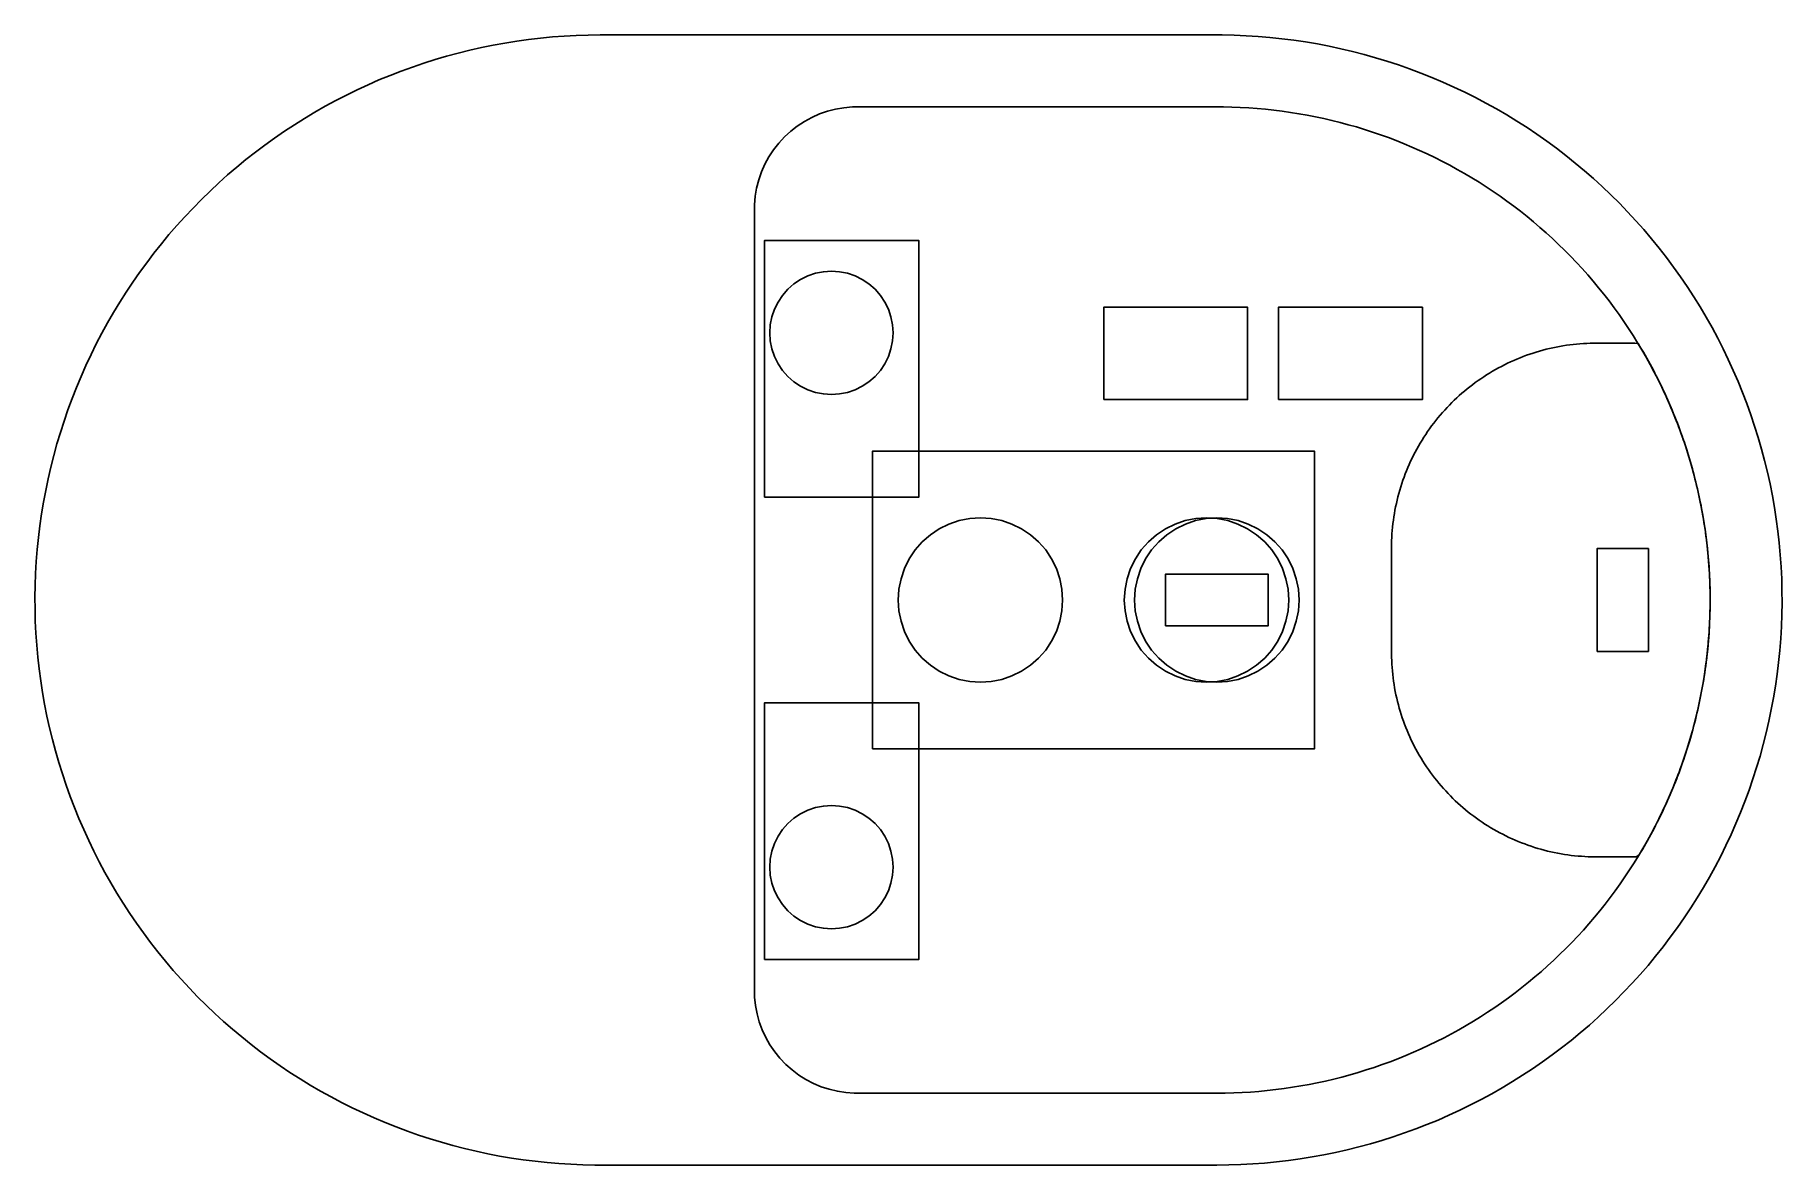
# Model space of a CAD drawing. Header units: millimetres. Extents: x -7 to 10, y -5.5 to 5.5.
import ezdxf

# ---------------------------------------------------------------- set-up
doc = ezdxf.new("R2010")
doc.units = ezdxf.units.MM
for name, color, linetype in [('ANT_KEEPOUT', 7, 'Continuous'), ('ANTENNA', 7, 'Continuous'), ('BOARD_EDGE', 7, 'Continuous'), ('BT_PAD_ZONE', 7, 'Continuous'), ('POD_OUTLINE', 7, 'Continuous'), ('SKIN_FIXED', 7, 'Continuous'), ('TOP_FIXED', 7, 'Continuous'), ('TOP_HMAX', 7, 'Continuous')]:
    doc.layers.add(name, color=color, linetype=linetype)

msp = doc.modelspace()

# ---------------------------------------------------------------- linework, layer by layer
at = {"layer": 'ANT_KEEPOUT'}
msp.add_lwpolyline([(6.2, 0.51), (6.2, 0.4766), (6.2, 0.4433), (6.2, 0.4099), (6.2, 0.3765), (6.2, 0.3432), (6.2, 0.3098), (6.2, 0.2764), (6.2, 0.2431), (6.2, 0.2097), (6.2, 0.1763), (6.2, 0.143), (6.2, 0.1096), (6.2, 0.0763), (6.2, 0.0429), (6.2, 0.0095), (6.2, -0.0238), (6.2, -0.0572), (6.2, -0.0906), (6.2, -0.1239), (6.2, -0.1573), (6.2, -0.1907), (6.2, -0.224), (6.2, -0.2574), (6.2, -0.2908), (6.2, -0.3241), (6.2, -0.3575), (6.2, -0.3909), (6.2, -0.4242), (6.2, -0.4576), (6.2, -0.491), (6.2001, -0.5243), (6.2006, -0.5577), (6.2017, -0.591), (6.2033, -0.6243), (6.2055, -0.6576), (6.2082, -0.6909), (6.2115, -0.7241), (6.2154, -0.7572), (6.2198, -0.7903), (6.2248, -0.8233), (6.2303, -0.8562), (6.2364, -0.889), (6.2431, -0.9217), (6.2502, -0.9543), (6.258, -0.9867), (6.2662, -1.0191), (6.275, -1.0513), (6.2844, -1.0833), (6.2942, -1.1152), (6.3047, -1.1468), (6.3156, -1.1784), (6.3271, -1.2097), (6.3391, -1.2408), (6.3516, -1.2718), (6.3646, -1.3025), (6.3781, -1.333), (6.3922, -1.3632), (6.4068, -1.3933), (6.4218, -1.423), (6.4374, -1.4525), (6.4534, -1.4818), (6.47, -1.5108), (6.487, -1.5395), (6.5045, -1.5679), (6.5224, -1.596), (6.5409, -1.6238), (6.5598, -1.6513), (6.5792, -1.6785), (6.599, -1.7053), (6.6192, -1.7318), (6.6399, -1.758), (6.6611, -1.7838), (6.6827, -1.8092), (6.7046, -1.8343), (6.7271, -1.859), (6.7499, -1.8834), (6.7731, -1.9073), (6.7967, -1.9309), (6.8208, -1.954), (6.8452, -1.9768), (6.8699, -1.9991), (6.8951, -2.0211), (6.9206, -2.0426), (6.9465, -2.0636), (6.9727, -2.0843), (6.9993, -2.1044), (7.0262, -2.1242), (7.0534, -2.1435), (7.0809, -2.1623), (7.1088, -2.1807), (7.137, -2.1985), (7.1654, -2.216), (7.1942, -2.2329), (7.2232, -2.2494), (7.2525, -2.2653), (7.282, -2.2808), (7.3119, -2.2958), (7.3419, -2.3102), (7.3722, -2.3242), (7.4028, -2.3377), (7.4335, -2.3506), (7.4645, -2.363), (7.4956, -2.3749), (7.527, -2.3863), (7.5586, -2.3972), (7.5903, -2.4075), (7.6222, -2.4173), (7.6542, -2.4265), (7.6864, -2.4352), (7.7188, -2.4434), (7.7513, -2.451), (7.7839, -2.4581), (7.8166, -2.4647), (7.8494, -2.4706), (7.8823, -2.4761), (7.9153, -2.481), (7.9484, -2.4853), (7.9816, -2.4891), (8.0148, -2.4923), (8.048, -2.4949), (8.0813, -2.497), (8.1147, -2.4986), (8.148, -2.4996), (8.1814, -2.5), (8.2147, -2.5), (8.2481, -2.5), (8.2815, -2.5), (8.3148, -2.5), (8.3482, -2.5), (8.3816, -2.5), (8.4149, -2.5), (8.4483, -2.5), (8.4817, -2.5), (8.515, -2.5), (8.5484, -2.5), (8.5818, -2.5), (8.6067, -2.485), (8.6239, -2.4564), (8.6408, -2.4277), (8.6576, -2.3988), (8.6742, -2.3699), (8.6906, -2.3408), (8.7067, -2.3116), (8.7227, -2.2823), (8.7385, -2.2529), (8.754, -2.2234), (8.7694, -2.1938), (8.7845, -2.164), (8.7994, -2.1342), (8.8142, -2.1043), (8.8287, -2.0742), (8.843, -2.0441), (8.8571, -2.0138), (8.871, -1.9835), (8.8847, -1.9531), (8.8982, -1.9225), (8.9114, -1.8919), (8.9245, -1.8612), (8.9373, -1.8304), (8.9499, -1.7995), (8.9623, -1.7686), (8.9745, -1.7375), (8.9865, -1.7064), (8.9982, -1.6751), (9.0098, -1.6438), (9.0211, -1.6124), (9.0322, -1.581), (9.043, -1.5494), (9.0537, -1.5178), (9.0641, -1.4861), (9.0744, -1.4544), (9.0844, -1.4225), (9.0941, -1.3906), (9.1037, -1.3587), (9.113, -1.3266), (9.1221, -1.2945), (9.131, -1.2624), (9.1397, -1.2302), (9.1481, -1.1979), (9.1563, -1.1655), (9.1643, -1.1331), (9.1721, -1.1007), (9.1796, -1.0682), (9.1869, -1.0356), (9.194, -1.003), (9.2009, -0.9704), (9.2075, -0.9377), (9.2139, -0.9049), (9.2201, -0.8721), (9.2261, -0.8393), (9.2318, -0.8064), (9.2373, -0.7735), (9.2425, -0.7406), (9.2476, -0.7076), (9.2524, -0.6746), (9.2569, -0.6415), (9.2613, -0.6085), (9.2654, -0.5753), (9.2693, -0.5422), (9.2729, -0.509), (9.2764, -0.4759), (9.2795, -0.4426), (9.2825, -0.4094), (9.2852, -0.3762), (9.2877, -0.3429), (9.29, -0.3096), (9.292, -0.2763), (9.2938, -0.243), (9.2954, -0.2096), (9.2968, -0.1763), (9.2979, -0.143), (9.2987, -0.1096), (9.2994, -0.0763), (9.2998, -0.0429), (9.3, -0.0095), (9.2999, 0.0238), (9.2997, 0.0572), (9.2991, 0.0906), (9.2984, 0.1239), (9.2974, 0.1573), (9.2962, 0.1906), (9.2948, 0.224), (9.2931, 0.2573), (9.2912, 0.2906), (9.2891, 0.3239), (9.2867, 0.3572), (9.2841, 0.3904), (9.2813, 0.4237), (9.2782, 0.4569), (9.2749, 0.4901), (9.2714, 0.5233), (9.2676, 0.5564), (9.2637, 0.5896), (9.2594, 0.6227), (9.255, 0.6557), (9.2503, 0.6888), (9.2454, 0.7218), (9.2403, 0.7547), (9.2349, 0.7877), (9.2293, 0.8206), (9.2235, 0.8534), (9.2175, 0.8862), (9.2112, 0.919), (9.2047, 0.9517), (9.198, 0.9844), (9.191, 1.017), (9.1838, 1.0496), (9.1764, 1.0821), (9.1688, 1.1146), (9.1609, 1.147), (9.1528, 1.1794), (9.1445, 1.2117), (9.136, 1.244), (9.1272, 1.2762), (9.1183, 1.3083), (9.1091, 1.3404), (9.0996, 1.3724), (9.09, 1.4043), (9.0801, 1.4362), (9.07, 1.468), (9.0597, 1.4997), (9.0492, 1.5314), (9.0384, 1.563), (9.0274, 1.5945), (9.0162, 1.6259), (9.0048, 1.6573), (8.9932, 1.6885), (8.9814, 1.7197), (8.9693, 1.7508), (8.957, 1.7819), (8.9445, 1.8128), (8.9318, 1.8436), (8.9189, 1.8744), (8.9058, 1.9051), (8.8924, 1.9357), (8.8788, 1.9661), (8.8651, 1.9965), (8.8511, 2.0268), (8.8369, 2.057), (8.8225, 2.0871), (8.8079, 2.1171), (8.7931, 2.147), (8.778, 2.1768), (8.7628, 2.2065), (8.7474, 2.2361), (8.7317, 2.2655), (8.7159, 2.2949), (8.6998, 2.3241), (8.6836, 2.3533), (8.6671, 2.3823), (8.6504, 2.4112), (8.6336, 2.44), (8.6165, 2.4687), (8.5993, 2.4972), (8.5674, 2.5), (8.5341, 2.5), (8.5007, 2.5), (8.4674, 2.5), (8.434, 2.5), (8.4006, 2.5), (8.3673, 2.5), (8.3339, 2.5), (8.3005, 2.5), (8.2672, 2.5), (8.2338, 2.5), (8.2004, 2.5), (8.1671, 2.4999), (8.1337, 2.4992), (8.1004, 2.498), (8.067, 2.4962), (8.0338, 2.4939), (8.0005, 2.491), (7.9673, 2.4875), (7.9342, 2.4835), (7.9012, 2.4789), (7.8682, 2.4738), (7.8353, 2.4681), (7.8025, 2.4619), (7.7699, 2.4551), (7.7373, 2.4478), (7.7049, 2.44), (7.6726, 2.4316), (7.6405, 2.4226), (7.6085, 2.4131), (7.5766, 2.4031), (7.545, 2.3926), (7.5135, 2.3815), (7.4822, 2.3699), (7.4512, 2.3578), (7.4203, 2.3451), (7.3896, 2.3319), (7.3592, 2.3183), (7.329, 2.3041), (7.299, 2.2894), (7.2693, 2.2742), (7.2399, 2.2585), (7.2107, 2.2424), (7.1818, 2.2257), (7.1532, 2.2086), (7.1248, 2.1909), (7.0968, 2.1728), (7.0691, 2.1543), (7.0417, 2.1352), (7.0146, 2.1158), (6.9878, 2.0958), (6.9614, 2.0755), (6.9353, 2.0546), (6.9096, 2.0334), (6.8843, 2.0117), (6.8593, 1.9896), (6.8346, 1.9671), (6.8104, 1.9442), (6.7866, 1.9208), (6.7631, 1.8971), (6.74, 1.873), (6.7174, 1.8485), (6.6952, 1.8236), (6.6733, 1.7984), (6.652, 1.7727), (6.631, 1.7468), (6.6105, 1.7205), (6.5904, 1.6938), (6.5708, 1.6668), (6.5516, 1.6395), (6.5329, 1.6119), (6.5147, 1.584), (6.4969, 1.5557), (6.4796, 1.5272), (6.4628, 1.4984), (6.4465, 1.4693), (6.4306, 1.4399), (6.4153, 1.4103), (6.4004, 1.3804), (6.3861, 1.3503), (6.3723, 1.3199), (6.3589, 1.2893), (6.3461, 1.2585), (6.3338, 1.2275), (6.3221, 1.1963), (6.3108, 1.1649), (6.3001, 1.1333), (6.2899, 1.1015), (6.2803, 1.0696), (6.2712, 1.0375), (6.2626, 1.0052), (6.2546, 0.9728), (6.2471, 0.9403), (6.2401, 0.9077), (6.2337, 0.8749), (6.2279, 0.8421), (6.2226, 0.8091), (6.2179, 0.7761), (6.2137, 0.743), (6.2101, 0.7099), (6.207, 0.6766), (6.2045, 0.6434), (6.2025, 0.6101), (6.2011, 0.5767), (6.2003, 0.5434)], close=True, dxfattribs=at)
at = {"layer": 'ANTENNA'}
msp.add_lwpolyline([(8.2, -0.5), (8.7, -0.5), (8.7, 0.5), (8.2, 0.5)], close=True, dxfattribs=at)
at = {"layer": 'BOARD_EDGE'}
msp.add_lwpolyline([(4.5, -4.8), (4.582, -4.7993), (4.6641, -4.7972), (4.7461, -4.7937), (4.828, -4.7888), (4.9098, -4.7825), (4.9915, -4.7748), (5.073, -4.7657), (5.1544, -4.7552), (5.2356, -4.7433), (5.3165, -4.73), (5.3973, -4.7154), (5.4777, -4.6994), (5.5579, -4.682), (5.6378, -4.6632), (5.7174, -4.6431), (5.7965, -4.6216), (5.8754, -4.5987), (5.9538, -4.5746), (6.0317, -4.549), (6.1093, -4.5222), (6.1863, -4.494), (6.2629, -4.4645), (6.339, -4.4338), (6.4145, -4.4017), (6.4895, -4.3683), (6.5638, -4.3337), (6.6376, -4.2977), (6.7108, -4.2606), (6.7833, -4.2222), (6.8551, -4.1825), (6.9263, -4.1417), (6.9967, -4.0996), (7.0664, -4.0563), (7.1354, -4.0118), (7.2036, -3.9662), (7.271, -3.9194), (7.3376, -3.8715), (7.4033, -3.8224), (7.4682, -3.7722), (7.5323, -3.7209), (7.5954, -3.6686), (7.6577, -3.6151), (7.719, -3.5606), (7.7794, -3.5051), (7.8389, -3.4485), (7.8973, -3.3909), (7.9548, -3.3323), (8.0112, -3.2728), (8.0667, -3.2123), (8.1211, -3.1509), (8.1744, -3.0885), (8.2266, -3.0252), (8.2778, -2.9611), (8.3279, -2.8961), (8.3768, -2.8302), (8.4246, -2.7636), (8.4713, -2.6961), (8.5168, -2.6278), (8.5611, -2.5587), (8.6043, -2.489), (8.6462, -2.4184), (8.687, -2.3472), (8.7265, -2.2753), (8.7647, -2.2027), (8.8018, -2.1295), (8.8375, -2.0556), (8.8721, -1.9812), (8.9053, -1.9062), (8.9372, -1.8306), (8.9679, -1.7545), (8.9972, -1.6779), (9.0252, -1.6007), (9.0519, -1.5232), (9.0773, -1.4451), (9.1013, -1.3667), (9.124, -1.2878), (9.1454, -1.2086), (9.1653, -1.129), (9.184, -1.0491), (9.2012, -0.9689), (9.2171, -0.8884), (9.2316, -0.8076), (9.2447, -0.7266), (9.2564, -0.6454), (9.2667, -0.564), (9.2757, -0.4824), (9.2832, -0.4007), (9.2894, -0.3189), (9.2941, -0.237), (9.2975, -0.155), (9.2994, -0.073), (9.3, 0.0091), (9.2991, 0.0911), (9.2969, 0.1731), (9.2932, 0.2551), (9.2882, 0.337), (9.2817, 0.4188), (9.2738, 0.5005), (9.2646, 0.582), (9.2539, 0.6634), (9.2419, 0.7445), (9.2285, 0.8255), (9.2137, 0.9062), (9.1975, 0.9866), (9.18, 1.0668), (9.161, 1.1466), (9.1408, 1.2261), (9.1191, 1.3053), (9.0961, 1.384), (9.0718, 1.4624), (9.0461, 1.5403), (9.0191, 1.6178), (8.9908, 1.6948), (8.9612, 1.7713), (8.9303, 1.8473), (8.898, 1.9228), (8.8645, 1.9977), (8.8298, 2.072), (8.7937, 2.1457), (8.7564, 2.2188), (8.7178, 2.2912), (8.6781, 2.363), (8.6371, 2.4341), (8.5949, 2.5044), (8.5514, 2.5741), (8.5069, 2.6429), (8.4611, 2.711), (8.4142, 2.7784), (8.3661, 2.8449), (8.3169, 2.9105), (8.2666, 2.9753), (8.2152, 3.0393), (8.1627, 3.1024), (8.1091, 3.1645), (8.0545, 3.2257), (7.9989, 3.286), (7.9422, 3.3454), (7.8845, 3.4037), (7.8258, 3.4611), (7.7662, 3.5174), (7.7056, 3.5727), (7.644, 3.627), (7.5816, 3.6802), (7.5182, 3.7323), (7.454, 3.7834), (7.3889, 3.8333), (7.3229, 3.8822), (7.2561, 3.9298), (7.1886, 3.9764), (7.1202, 4.0218), (7.0511, 4.066), (6.9812, 4.109), (6.9106, 4.1508), (6.8393, 4.1914), (6.7673, 4.2308), (6.6947, 4.2689), (6.6214, 4.3058), (6.5475, 4.3414), (6.4729, 4.3758), (6.3979, 4.4089), (6.3222, 4.4407), (6.246, 4.4712), (6.1694, 4.5004), (6.0922, 4.5282), (6.0146, 4.5548), (5.9365, 4.58), (5.858, 4.6039), (5.7791, 4.6264), (5.6998, 4.6476), (5.6202, 4.6675), (5.5402, 4.6859), (5.46, 4.703), (5.3795, 4.7187), (5.2987, 4.7331), (5.2177, 4.746), (5.1364, 4.7576), (5.055, 4.7678), (4.9734, 4.7766), (4.8917, 4.784), (4.8099, 4.79), (4.7279, 4.7946), (4.646, 4.7978), (4.5639, 4.7996), (4.4819, 4.8), (4.3998, 4.8), (4.3178, 4.8), (4.2357, 4.8), (4.1537, 4.8), (4.0716, 4.8), (3.9896, 4.8), (3.9075, 4.8), (3.8255, 4.8), (3.7434, 4.8), (3.6613, 4.8), (3.5793, 4.8), (3.4972, 4.8), (3.4152, 4.8), (3.3331, 4.8), (3.2511, 4.8), (3.169, 4.8), (3.087, 4.8), (3.0049, 4.8), (2.9229, 4.8), (2.8408, 4.8), (2.7588, 4.8), (2.6767, 4.8), (2.5947, 4.8), (2.5126, 4.8), (2.4305, 4.8), (2.3485, 4.8), (2.2664, 4.8), (2.1844, 4.8), (2.1023, 4.8), (2.0203, 4.8), (1.9382, 4.8), (1.8562, 4.8), (1.7741, 4.8), (1.6921, 4.8), (1.61, 4.8), (1.528, 4.8), (1.4459, 4.8), (1.3639, 4.8), (1.2818, 4.8), (1.1998, 4.8), (1.1177, 4.8), (1.0356, 4.8), (0.9536, 4.7989), (0.8719, 4.7918), (0.791, 4.7779), (0.7116, 4.7575), (0.6341, 4.7306), (0.559, 4.6975), (0.487, 4.6584), (0.4183, 4.6134), (0.3536, 4.563), (0.2933, 4.5075), (0.2376, 4.4472), (0.1872, 4.3825), (0.1422, 4.3139), (0.1029, 4.2419), (0.0697, 4.1669), (0.0428, 4.0894), (0.0223, 4.01), (0.0084, 3.9291), (0.0011, 3.8474), (0, 3.7654), (0, 3.6833), (0, 3.6013), (0, 3.5192), (0, 3.4372), (0, 3.3551), (0, 3.2731), (0, 3.191), (0, 3.109), (0, 3.0269), (0, 2.9448), (0, 2.8628), (0, 2.7807), (0, 2.6987), (0, 2.6166), (0, 2.5346), (0, 2.4525), (0, 2.3705), (0, 2.2884), (0, 2.2064), (0, 2.1243), (0, 2.0423), (0, 1.9602), (0, 1.8782), (0, 1.7961), (0, 1.7141), (0, 1.632), (0, 1.5499), (0, 1.4679), (0, 1.3858), (0, 1.3038), (0, 1.2217), (0, 1.1397), (0, 1.0576), (0, 0.9756), (0, 0.8935), (0, 0.8115), (0, 0.7294), (0, 0.6474), (0, 0.5653), (0, 0.4833), (0, 0.4012), (0, 0.3192), (0, 0.2371), (0, 0.155), (0, 0.073), (0, -0.0091), (0, -0.0911), (0, -0.1732), (0, -0.2552), (0, -0.3373), (0, -0.4193), (0, -0.5014), (0, -0.5834), (0, -0.6655), (0, -0.7475), (0, -0.8296), (0, -0.9116), (0, -0.9937), (0, -1.0758), (0, -1.1578), (0, -1.2399), (0, -1.3219), (0, -1.404), (0, -1.486), (0, -1.5681), (0, -1.6501), (0, -1.7322), (0, -1.8142), (0, -1.8963), (0, -1.9783), (0, -2.0604), (0, -2.1424), (0, -2.2245), (0, -2.3065), (0, -2.3886), (0, -2.4707), (0, -2.5527), (0, -2.6348), (0, -2.7168), (0, -2.7989), (0, -2.8809), (0, -2.963), (0, -3.045), (0, -3.1271), (0, -3.2091), (0, -3.2912), (0, -3.3732), (0, -3.4553), (0, -3.5373), (0, -3.6194), (0, -3.7015), (0, -3.7835), (0.0021, -3.8655), (0.0109, -3.9471), (0.0263, -4.0277), (0.0482, -4.1067), (0.0765, -4.1837), (0.1111, -4.2581), (0.1516, -4.3294), (0.1979, -4.3971), (0.2495, -4.4609), (0.3062, -4.5202), (0.3676, -4.5746), (0.4332, -4.6238), (0.5026, -4.6675), (0.5754, -4.7054), (0.651, -4.7371), (0.729, -4.7626), (0.8088, -4.7816), (0.8899, -4.7939), (0.9717, -4.7996), (1.0538, -4.8), (1.1358, -4.8), (1.2179, -4.8), (1.2999, -4.8), (1.382, -4.8), (1.464, -4.8), (1.5461, -4.8), (1.6281, -4.8), (1.7102, -4.8), (1.7922, -4.8), (1.8743, -4.8), (1.9564, -4.8), (2.0384, -4.8), (2.1205, -4.8), (2.2025, -4.8), (2.2846, -4.8), (2.3666, -4.8), (2.4487, -4.8), (2.5307, -4.8), (2.6128, -4.8), (2.6948, -4.8), (2.7769, -4.8), (2.8589, -4.8), (2.941, -4.8), (3.023, -4.8), (3.1051, -4.8), (3.1872, -4.8), (3.2692, -4.8), (3.3513, -4.8), (3.4333, -4.8), (3.5154, -4.8), (3.5974, -4.8), (3.6795, -4.8), (3.7615, -4.8), (3.8436, -4.8), (3.9256, -4.8), (4.0077, -4.8), (4.0897, -4.8), (4.1718, -4.8), (4.2538, -4.8), (4.3359, -4.8), (4.4179, -4.8)], close=True, dxfattribs=at)
at = {"layer": 'BT_PAD_ZONE'}
for points in [[(0.1, 1), (1.6, 1), (1.6, 3.5), (0.1, 3.5)], [(0.1, -3.5), (1.6, -3.5), (1.6, -1), (0.1, -1)]]:
    msp.add_lwpolyline(points, close=True, dxfattribs=at)
at = {"layer": 'POD_OUTLINE'}
msp.add_lwpolyline([(4.5, -5.5), (4.3836, -5.5), (4.2672, -5.5), (4.1508, -5.5), (4.0344, -5.5), (3.918, -5.5), (3.8016, -5.5), (3.6852, -5.5), (3.5688, -5.5), (3.4525, -5.5), (3.3361, -5.5), (3.2197, -5.5), (3.1033, -5.5), (2.9869, -5.5), (2.8705, -5.5), (2.7541, -5.5), (2.6377, -5.5), (2.5213, -5.5), (2.4049, -5.5), (2.2885, -5.5), (2.1721, -5.5), (2.0557, -5.5), (1.9393, -5.5), (1.8229, -5.5), (1.7065, -5.5), (1.5902, -5.5), (1.4738, -5.5), (1.3574, -5.5), (1.241, -5.5), (1.1246, -5.5), (1.0082, -5.5), (0.8918, -5.5), (0.7754, -5.5), (0.659, -5.5), (0.5426, -5.5), (0.4262, -5.5), (0.3098, -5.5), (0.1934, -5.5), (0.077, -5.5), (-0.0394, -5.5), (-0.1558, -5.5), (-0.2721, -5.5), (-0.3885, -5.5), (-0.5049, -5.5), (-0.6213, -5.5), (-0.7377, -5.5), (-0.8541, -5.5), (-0.9705, -5.5), (-1.0869, -5.5), (-1.2033, -5.5), (-1.3197, -5.5), (-1.4361, -5.5), (-1.5525, -5.4997), (-1.6688, -5.4974), (-1.7851, -5.4926), (-1.9013, -5.4853), (-2.0173, -5.4756), (-2.133, -5.4634), (-2.2485, -5.4488), (-2.3636, -5.4318), (-2.4784, -5.4123), (-2.5927, -5.3904), (-2.7065, -5.366), (-2.8198, -5.3393), (-2.9325, -5.3102), (-3.0445, -5.2787), (-3.1559, -5.2448), (-3.2665, -5.2086), (-3.3763, -5.17), (-3.4853, -5.1292), (-3.5934, -5.086), (-3.7006, -5.0406), (-3.8067, -4.9929), (-3.9119, -4.943), (-4.0159, -4.8908), (-4.1189, -4.8365), (-4.2206, -4.78), (-4.3212, -4.7213), (-4.4204, -4.6606), (-4.5184, -4.5977), (-4.615, -4.5328), (-4.7102, -4.4659), (-4.804, -4.397), (-4.8963, -4.3261), (-4.9871, -4.2532), (-5.0763, -4.1785), (-5.164, -4.1019), (-5.2499, -4.0234), (-5.3342, -3.9432), (-5.4168, -3.8612), (-5.4976, -3.7774), (-5.5767, -3.692), (-5.6539, -3.6049), (-5.7292, -3.5162), (-5.8027, -3.4259), (-5.8742, -3.3341), (-5.9438, -3.2408), (-6.0114, -3.146), (-6.077, -3.0498), (-6.1405, -2.9523), (-6.2019, -2.8534), (-6.2612, -2.7533), (-6.3184, -2.6519), (-6.3735, -2.5494), (-6.4263, -2.4457), (-6.477, -2.3409), (-6.5254, -2.235), (-6.5716, -2.1282), (-6.6155, -2.0204), (-6.6571, -1.9117), (-6.6964, -1.8021), (-6.7333, -1.6918), (-6.768, -1.5807), (-6.8002, -1.4688), (-6.8301, -1.3563), (-6.8576, -1.2433), (-6.8827, -1.1296), (-6.9054, -1.0154), (-6.9257, -0.9008), (-6.9436, -0.7858), (-6.959, -0.6705), (-6.9719, -0.5548), (-6.9825, -0.4389), (-6.9905, -0.3228), (-6.9961, -0.2065), (-6.9993, -0.0902), (-6.9999, 0.0262), (-6.9982, 0.1426), (-6.9939, 0.2589), (-6.9872, 0.3751), (-6.978, 0.4912), (-6.9664, 0.607), (-6.9523, 0.7225), (-6.9358, 0.8377), (-6.9169, 0.9526), (-6.8955, 1.067), (-6.8717, 1.1809), (-6.8455, 1.2943), (-6.8169, 1.4071), (-6.786, 1.5193), (-6.7526, 1.6309), (-6.717, 1.7416), (-6.6789, 1.8516), (-6.6386, 1.9608), (-6.596, 2.0691), (-6.551, 2.1765), (-6.5038, 2.2829), (-6.4544, 2.3883), (-6.4028, 2.4926), (-6.3489, 2.5958), (-6.2929, 2.6978), (-6.2347, 2.7986), (-6.1745, 2.8982), (-6.1121, 2.9964), (-6.0476, 3.0934), (-5.9812, 3.1889), (-5.9127, 3.283), (-5.8422, 3.3757), (-5.7698, 3.4668), (-5.6955, 3.5564), (-5.6193, 3.6443), (-5.5413, 3.7307), (-5.4614, 3.8154), (-5.3798, 3.8984), (-5.2964, 3.9796), (-5.2114, 4.059), (-5.1247, 4.1367), (-5.0363, 4.2124), (-4.9464, 4.2863), (-4.8549, 4.3583), (-4.7619, 4.4283), (-4.6675, 4.4963), (-4.5716, 4.5624), (-4.4744, 4.6263), (-4.3758, 4.6882), (-4.276, 4.748), (-4.1749, 4.8057), (-4.0726, 4.8612), (-3.9692, 4.9146), (-3.8646, 4.9657), (-3.759, 5.0147), (-3.6524, 5.0614), (-3.5448, 5.1058), (-3.4363, 5.1479), (-3.3269, 5.1877), (-3.2167, 5.2252), (-3.1058, 5.2604), (-2.9941, 5.2932), (-2.8818, 5.3236), (-2.7688, 5.3516), (-2.6553, 5.3773), (-2.5412, 5.4005), (-2.4267, 5.4214), (-2.3118, 5.4398), (-2.1965, 5.4557), (-2.0809, 5.4692), (-1.965, 5.4803), (-1.8489, 5.4889), (-1.7327, 5.4951), (-1.6164, 5.4988), (-1.5, 5.5), (-1.3836, 5.5), (-1.2672, 5.5), (-1.1508, 5.5), (-1.0344, 5.5), (-0.918, 5.5), (-0.8016, 5.5), (-0.6852, 5.5), (-0.5688, 5.5), (-0.4525, 5.5), (-0.3361, 5.5), (-0.2197, 5.5), (-0.1033, 5.5), (0.0131, 5.5), (0.1295, 5.5), (0.2459, 5.5), (0.3623, 5.5), (0.4787, 5.5), (0.5951, 5.5), (0.7115, 5.5), (0.8279, 5.5), (0.9443, 5.5), (1.0607, 5.5), (1.1771, 5.5), (1.2935, 5.5), (1.4098, 5.5), (1.5262, 5.5), (1.6426, 5.5), (1.759, 5.5), (1.8754, 5.5), (1.9918, 5.5), (2.1082, 5.5), (2.2246, 5.5), (2.341, 5.5), (2.4574, 5.5), (2.5738, 5.5), (2.6902, 5.5), (2.8066, 5.5), (2.923, 5.5), (3.0394, 5.5), (3.1558, 5.5), (3.2721, 5.5), (3.3885, 5.5), (3.5049, 5.5), (3.6213, 5.5), (3.7377, 5.5), (3.8541, 5.5), (3.9705, 5.5), (4.0869, 5.5), (4.2033, 5.5), (4.3197, 5.5), (4.4361, 5.5), (4.5525, 5.4997), (4.6688, 5.4974), (4.7851, 5.4926), (4.9013, 5.4853), (5.0173, 5.4756), (5.133, 5.4634), (5.2485, 5.4488), (5.3636, 5.4318), (5.4784, 5.4123), (5.5927, 5.3904), (5.7065, 5.366), (5.8198, 5.3393), (5.9325, 5.3102), (6.0445, 5.2787), (6.1559, 5.2448), (6.2665, 5.2086), (6.3763, 5.17), (6.4853, 5.1292), (6.5934, 5.086), (6.7006, 5.0406), (6.8067, 4.9929), (6.9119, 4.943), (7.0159, 4.8908), (7.1189, 4.8365), (7.2206, 4.78), (7.3212, 4.7213), (7.4204, 4.6606), (7.5184, 4.5977), (7.615, 4.5328), (7.7102, 4.4659), (7.804, 4.397), (7.8963, 4.3261), (7.9871, 4.2532), (8.0763, 4.1785), (8.164, 4.1019), (8.2499, 4.0234), (8.3342, 3.9432), (8.4168, 3.8612), (8.4976, 3.7774), (8.5767, 3.692), (8.6539, 3.6049), (8.7292, 3.5162), (8.8027, 3.4259), (8.8742, 3.3341), (8.9438, 3.2408), (9.0114, 3.146), (9.077, 3.0498), (9.1405, 2.9523), (9.2019, 2.8534), (9.2612, 2.7533), (9.3184, 2.6519), (9.3735, 2.5494), (9.4263, 2.4457), (9.477, 2.3409), (9.5254, 2.235), (9.5716, 2.1282), (9.6155, 2.0204), (9.6571, 1.9117), (9.6964, 1.8021), (9.7333, 1.6918), (9.768, 1.5807), (9.8002, 1.4688), (9.8301, 1.3563), (9.8576, 1.2433), (9.8827, 1.1296), (9.9054, 1.0154), (9.9257, 0.9008), (9.9436, 0.7858), (9.959, 0.6705), (9.9719, 0.5548), (9.9825, 0.4389), (9.9905, 0.3228), (9.9961, 0.2065), (9.9993, 0.0902), (9.9999, -0.0262), (9.9982, -0.1426), (9.9939, -0.2589), (9.9872, -0.3751), (9.978, -0.4912), (9.9664, -0.607), (9.9523, -0.7225), (9.9358, -0.8377), (9.9169, -0.9526), (9.8955, -1.067), (9.8717, -1.1809), (9.8455, -1.2943), (9.8169, -1.4071), (9.786, -1.5193), (9.7526, -1.6309), (9.717, -1.7416), (9.6789, -1.8516), (9.6386, -1.9608), (9.596, -2.0691), (9.551, -2.1765), (9.5038, -2.2829), (9.4544, -2.3883), (9.4028, -2.4926), (9.3489, -2.5958), (9.2929, -2.6978), (9.2347, -2.7986), (9.1745, -2.8982), (9.1121, -2.9964), (9.0476, -3.0934), (8.9812, -3.1889), (8.9127, -3.283), (8.8422, -3.3757), (8.7698, -3.4668), (8.6955, -3.5564), (8.6193, -3.6443), (8.5413, -3.7307), (8.4614, -3.8154), (8.3798, -3.8984), (8.2964, -3.9796), (8.2114, -4.059), (8.1247, -4.1367), (8.0363, -4.2124), (7.9464, -4.2863), (7.8549, -4.3583), (7.7619, -4.4283), (7.6675, -4.4963), (7.5716, -4.5624), (7.4744, -4.6263), (7.3758, -4.6882), (7.276, -4.748), (7.1749, -4.8057), (7.0726, -4.8612), (6.9692, -4.9146), (6.8646, -4.9657), (6.759, -5.0147), (6.6524, -5.0614), (6.5448, -5.1058), (6.4363, -5.1479), (6.3269, -5.1877), (6.2167, -5.2252), (6.1058, -5.2604), (5.9941, -5.2932), (5.8818, -5.3236), (5.7688, -5.3516), (5.6553, -5.3773), (5.5412, -5.4005), (5.4267, -5.4214), (5.3118, -5.4398), (5.1965, -5.4557), (5.0809, -5.4692), (4.965, -5.4803), (4.8489, -5.4889), (4.7327, -5.4951), (4.6164, -5.4988)], close=True, dxfattribs=at)
at = {"layer": 'SKIN_FIXED'}
for points in [[(1.35, 2.6), (1.3449, 2.6783), (1.3296, 2.7553), (1.3043, 2.8296), (1.2696, 2.9), (1.226, 2.9653), (1.1743, 3.0243), (1.1153, 3.076), (1.05, 3.1196), (0.9796, 3.1543), (0.9053, 3.1796), (0.8283, 3.1949), (0.75, 3.2), (0.6717, 3.1949), (0.5947, 3.1796), (0.5204, 3.1543), (0.45, 3.1196), (0.3847, 3.076), (0.3257, 3.0243), (0.274, 2.9653), (0.2304, 2.9), (0.1957, 2.8296), (0.1704, 2.7553), (0.1551, 2.6783), (0.15, 2.6), (0.1551, 2.5217), (0.1704, 2.4447), (0.1957, 2.3704), (0.2304, 2.3), (0.274, 2.2347), (0.3257, 2.1757), (0.3847, 2.124), (0.45, 2.0804), (0.5204, 2.0457), (0.5947, 2.0204), (0.6717, 2.0051), (0.75, 2), (0.8283, 2.0051), (0.9053, 2.0204), (0.9796, 2.0457), (1.05, 2.0804), (1.1153, 2.124), (1.1743, 2.1757), (1.226, 2.2347), (1.2696, 2.3), (1.3043, 2.3704), (1.3296, 2.4447), (1.3449, 2.5217)], [(3.4, 1.95), (4.8, 1.95), (4.8, 2.85), (3.4, 2.85)], [(1.15, -1.45), (5.45, -1.45), (5.45, 1.45), (1.15, 1.45)], [(3, 0), (2.9932, 0.1044), (2.9727, 0.2071), (2.9391, 0.3061), (2.8928, 0.4), (2.8347, 0.487), (2.7657, 0.5657), (2.687, 0.6347), (2.6, 0.6928), (2.5061, 0.7391), (2.4071, 0.7727), (2.3044, 0.7932), (2.2, 0.8), (2.0956, 0.7932), (1.9929, 0.7727), (1.8939, 0.7391), (1.8, 0.6928), (1.713, 0.6347), (1.6343, 0.5657), (1.5653, 0.487), (1.5072, 0.4), (1.4609, 0.3061), (1.4273, 0.2071), (1.4068, 0.1044), (1.4, 0), (1.4068, -0.1044), (1.4273, -0.2071), (1.4609, -0.3061), (1.5072, -0.4), (1.5653, -0.487), (1.6343, -0.5657), (1.713, -0.6347), (1.8, -0.6928), (1.8939, -0.7391), (1.9929, -0.7727), (2.0956, -0.7932), (2.2, -0.8), (2.3044, -0.7932), (2.4071, -0.7727), (2.5061, -0.7391), (2.6, -0.6928), (2.687, -0.6347), (2.7657, -0.5657), (2.8347, -0.487), (2.8928, -0.4), (2.9391, -0.3061), (2.9727, -0.2071), (2.9932, -0.1044)], [(5.2, 0), (5.1932, 0.1044), (5.1727, 0.2071), (5.1391, 0.3061), (5.0928, 0.4), (5.0347, 0.487), (4.9657, 0.5657), (4.887, 0.6347), (4.8, 0.6928), (4.7061, 0.7391), (4.6071, 0.7727), (4.5044, 0.7932), (4.4, 0.8), (4.2956, 0.7932), (4.1929, 0.7727), (4.0939, 0.7391), (4, 0.6928), (3.913, 0.6347), (3.8343, 0.5657), (3.7653, 0.487), (3.7072, 0.4), (3.6609, 0.3061), (3.6273, 0.2071), (3.6068, 0.1044), (3.6, 0), (3.6068, -0.1044), (3.6273, -0.2071), (3.6609, -0.3061), (3.7072, -0.4), (3.7653, -0.487), (3.8343, -0.5657), (3.913, -0.6347), (4, -0.6928), (4.0939, -0.7391), (4.1929, -0.7727), (4.2956, -0.7932), (4.4, -0.8), (4.5044, -0.7932), (4.6071, -0.7727), (4.7061, -0.7391), (4.8, -0.6928), (4.887, -0.6347), (4.9657, -0.5657), (5.0347, -0.487), (5.0928, -0.4), (5.1391, -0.3061), (5.1727, -0.2071), (5.1932, -0.1044)], [(1.35, -2.6), (1.3449, -2.5217), (1.3296, -2.4447), (1.3043, -2.3704), (1.2696, -2.3), (1.226, -2.2347), (1.1743, -2.1757), (1.1153, -2.124), (1.05, -2.0804), (0.9796, -2.0457), (0.9053, -2.0204), (0.8283, -2.0051), (0.75, -2), (0.6717, -2.0051), (0.5947, -2.0204), (0.5204, -2.0457), (0.45, -2.0804), (0.3847, -2.124), (0.3257, -2.1757), (0.274, -2.2347), (0.2304, -2.3), (0.1957, -2.3704), (0.1704, -2.4447), (0.1551, -2.5217), (0.15, -2.6), (0.1551, -2.6783), (0.1704, -2.7553), (0.1957, -2.8296), (0.2304, -2.9), (0.274, -2.9653), (0.3257, -3.0243), (0.3847, -3.076), (0.45, -3.1196), (0.5204, -3.1543), (0.5947, -3.1796), (0.6717, -3.1949), (0.75, -3.2), (0.8283, -3.1949), (0.9053, -3.1796), (0.9796, -3.1543), (1.05, -3.1196), (1.1153, -3.076), (1.1743, -3.0243), (1.226, -2.9653), (1.2696, -2.9), (1.3043, -2.8296), (1.3296, -2.7553), (1.3449, -2.6783)]]:
    msp.add_lwpolyline(points, close=True, dxfattribs=at)
at = {"layer": 'TOP_FIXED'}
for points in [[(5.1, 1.95), (6.5, 1.95), (6.5, 2.85), (5.1, 2.85)], [(5.3, 0), (5.2932, 0.1044), (5.2727, 0.2071), (5.2391, 0.3061), (5.1928, 0.4), (5.1347, 0.487), (5.0657, 0.5657), (4.987, 0.6347), (4.9, 0.6928), (4.8061, 0.7391), (4.7071, 0.7727), (4.6044, 0.7932), (4.5, 0.8), (4.3956, 0.7932), (4.2929, 0.7727), (4.1939, 0.7391), (4.1, 0.6928), (4.013, 0.6347), (3.9343, 0.5657), (3.8653, 0.487), (3.8072, 0.4), (3.7609, 0.3061), (3.7273, 0.2071), (3.7068, 0.1044), (3.7, 0), (3.7068, -0.1044), (3.7273, -0.2071), (3.7609, -0.3061), (3.8072, -0.4), (3.8653, -0.487), (3.9343, -0.5657), (4.013, -0.6347), (4.1, -0.6928), (4.1939, -0.7391), (4.2929, -0.7727), (4.3956, -0.7932), (4.5, -0.8), (4.6044, -0.7932), (4.7071, -0.7727), (4.8061, -0.7391), (4.9, -0.6928), (4.987, -0.6347), (5.0657, -0.5657), (5.1347, -0.487), (5.1928, -0.4), (5.2391, -0.3061), (5.2727, -0.2071), (5.2932, -0.1044)], [(4, -0.25), (5, -0.25), (5, 0.25), (4, 0.25)]]:
    msp.add_lwpolyline(points, close=True, dxfattribs=at)
at = {"layer": 'TOP_HMAX'}
msp.add_lwpolyline([(4.5, -4.8), (4.582, -4.7993), (4.6641, -4.7972), (4.7461, -4.7937), (4.828, -4.7888), (4.9098, -4.7825), (4.9915, -4.7748), (5.073, -4.7657), (5.1544, -4.7552), (5.2356, -4.7433), (5.3165, -4.73), (5.3973, -4.7154), (5.4777, -4.6994), (5.5579, -4.682), (5.6378, -4.6632), (5.7174, -4.6431), (5.7965, -4.6216), (5.8754, -4.5987), (5.9538, -4.5746), (6.0317, -4.549), (6.1093, -4.5222), (6.1863, -4.494), (6.2629, -4.4645), (6.339, -4.4338), (6.4145, -4.4017), (6.4895, -4.3683), (6.5638, -4.3337), (6.6376, -4.2977), (6.7108, -4.2606), (6.7833, -4.2222), (6.8551, -4.1825), (6.9263, -4.1417), (6.9967, -4.0996), (7.0664, -4.0563), (7.1354, -4.0118), (7.2036, -3.9662), (7.271, -3.9194), (7.3376, -3.8715), (7.4033, -3.8224), (7.4682, -3.7722), (7.5323, -3.7209), (7.5954, -3.6686), (7.6577, -3.6151), (7.719, -3.5606), (7.7794, -3.5051), (7.8389, -3.4485), (7.8973, -3.3909), (7.9548, -3.3323), (8.0112, -3.2728), (8.0667, -3.2123), (8.1211, -3.1509), (8.1744, -3.0885), (8.2266, -3.0252), (8.2778, -2.9611), (8.3279, -2.8961), (8.3768, -2.8302), (8.4246, -2.7636), (8.4713, -2.6961), (8.5168, -2.6278), (8.5611, -2.5587), (8.6043, -2.489), (8.6462, -2.4184), (8.687, -2.3472), (8.7265, -2.2753), (8.7647, -2.2027), (8.8018, -2.1295), (8.8375, -2.0556), (8.8721, -1.9812), (8.9053, -1.9062), (8.9372, -1.8306), (8.9679, -1.7545), (8.9972, -1.6779), (9.0252, -1.6007), (9.0519, -1.5232), (9.0773, -1.4451), (9.1013, -1.3667), (9.124, -1.2878), (9.1454, -1.2086), (9.1653, -1.129), (9.184, -1.0491), (9.2012, -0.9689), (9.2171, -0.8884), (9.2316, -0.8076), (9.2447, -0.7266), (9.2564, -0.6454), (9.2667, -0.564), (9.2757, -0.4824), (9.2832, -0.4007), (9.2894, -0.3189), (9.2941, -0.237), (9.2975, -0.155), (9.2994, -0.073), (9.3, 0.0091), (9.2991, 0.0911), (9.2969, 0.1731), (9.2932, 0.2551), (9.2882, 0.337), (9.2817, 0.4188), (9.2738, 0.5005), (9.2646, 0.582), (9.2539, 0.6634), (9.2419, 0.7445), (9.2285, 0.8255), (9.2137, 0.9062), (9.1975, 0.9866), (9.18, 1.0668), (9.161, 1.1466), (9.1408, 1.2261), (9.1191, 1.3053), (9.0961, 1.384), (9.0718, 1.4624), (9.0461, 1.5403), (9.0191, 1.6178), (8.9908, 1.6948), (8.9612, 1.7713), (8.9303, 1.8473), (8.898, 1.9228), (8.8645, 1.9977), (8.8298, 2.072), (8.7937, 2.1457), (8.7564, 2.2188), (8.7178, 2.2912), (8.6781, 2.363), (8.6371, 2.4341), (8.5949, 2.5044), (8.5514, 2.5741), (8.5069, 2.6429), (8.4611, 2.711), (8.4142, 2.7784), (8.3661, 2.8449), (8.3169, 2.9105), (8.2666, 2.9753), (8.2152, 3.0393), (8.1627, 3.1024), (8.1091, 3.1645), (8.0545, 3.2257), (7.9989, 3.286), (7.9422, 3.3454), (7.8845, 3.4037), (7.8258, 3.4611), (7.7662, 3.5174), (7.7056, 3.5727), (7.644, 3.627), (7.5816, 3.6802), (7.5182, 3.7323), (7.454, 3.7834), (7.3889, 3.8333), (7.3229, 3.8822), (7.2561, 3.9298), (7.1886, 3.9764), (7.1202, 4.0218), (7.0511, 4.066), (6.9812, 4.109), (6.9106, 4.1508), (6.8393, 4.1914), (6.7673, 4.2308), (6.6947, 4.2689), (6.6214, 4.3058), (6.5475, 4.3414), (6.4729, 4.3758), (6.3979, 4.4089), (6.3222, 4.4407), (6.246, 4.4712), (6.1694, 4.5004), (6.0922, 4.5282), (6.0146, 4.5548), (5.9365, 4.58), (5.858, 4.6039), (5.7791, 4.6264), (5.6998, 4.6476), (5.6202, 4.6675), (5.5402, 4.6859), (5.46, 4.703), (5.3795, 4.7187), (5.2987, 4.7331), (5.2177, 4.746), (5.1364, 4.7576), (5.055, 4.7678), (4.9734, 4.7766), (4.8917, 4.784), (4.8099, 4.79), (4.7279, 4.7946), (4.646, 4.7978), (4.5639, 4.7996), (4.4819, 4.8), (4.3998, 4.8), (4.3178, 4.8), (4.2357, 4.8), (4.1537, 4.8), (4.0716, 4.8), (3.9896, 4.8), (3.9075, 4.8), (3.8255, 4.8), (3.7434, 4.8), (3.6613, 4.8), (3.5793, 4.8), (3.4972, 4.8), (3.4152, 4.8), (3.3331, 4.8), (3.2511, 4.8), (3.169, 4.8), (3.087, 4.8), (3.0049, 4.8), (2.9229, 4.8), (2.8408, 4.8), (2.7588, 4.8), (2.6767, 4.8), (2.5947, 4.8), (2.5126, 4.8), (2.4305, 4.8), (2.3485, 4.8), (2.2664, 4.8), (2.1844, 4.8), (2.1023, 4.8), (2.0203, 4.8), (1.9382, 4.8), (1.8562, 4.8), (1.7741, 4.8), (1.6921, 4.8), (1.61, 4.8), (1.528, 4.8), (1.4459, 4.8), (1.3639, 4.8), (1.2818, 4.8), (1.1998, 4.8), (1.1177, 4.8), (1.0356, 4.8), (0.9536, 4.7989), (0.8719, 4.7918), (0.791, 4.7779), (0.7116, 4.7575), (0.6341, 4.7306), (0.559, 4.6975), (0.487, 4.6584), (0.4183, 4.6134), (0.3536, 4.563), (0.2933, 4.5075), (0.2376, 4.4472), (0.1872, 4.3825), (0.1422, 4.3139), (0.1029, 4.2419), (0.0697, 4.1669), (0.0428, 4.0894), (0.0223, 4.01), (0.0084, 3.9291), (0.0011, 3.8474), (0, 3.7654), (0, 3.6833), (0, 3.6013), (0, 3.5192), (0, 3.4372), (0, 3.3551), (0, 3.2731), (0, 3.191), (0, 3.109), (0, 3.0269), (0, 2.9448), (0, 2.8628), (0, 2.7807), (0, 2.6987), (0, 2.6166), (0, 2.5346), (0, 2.4525), (0, 2.3705), (0, 2.2884), (0, 2.2064), (0, 2.1243), (0, 2.0423), (0, 1.9602), (0, 1.8782), (0, 1.7961), (0, 1.7141), (0, 1.632), (0, 1.5499), (0, 1.4679), (0, 1.3858), (0, 1.3038), (0, 1.2217), (0, 1.1397), (0, 1.0576), (0, 0.9756), (0, 0.8935), (0, 0.8115), (0, 0.7294), (0, 0.6474), (0, 0.5653), (0, 0.4833), (0, 0.4012), (0, 0.3192), (0, 0.2371), (0, 0.155), (0, 0.073), (0, -0.0091), (0, -0.0911), (0, -0.1732), (0, -0.2552), (0, -0.3373), (0, -0.4193), (0, -0.5014), (0, -0.5834), (0, -0.6655), (0, -0.7475), (0, -0.8296), (0, -0.9116), (0, -0.9937), (0, -1.0758), (0, -1.1578), (0, -1.2399), (0, -1.3219), (0, -1.404), (0, -1.486), (0, -1.5681), (0, -1.6501), (0, -1.7322), (0, -1.8142), (0, -1.8963), (0, -1.9783), (0, -2.0604), (0, -2.1424), (0, -2.2245), (0, -2.3065), (0, -2.3886), (0, -2.4707), (0, -2.5527), (0, -2.6348), (0, -2.7168), (0, -2.7989), (0, -2.8809), (0, -2.963), (0, -3.045), (0, -3.1271), (0, -3.2091), (0, -3.2912), (0, -3.3732), (0, -3.4553), (0, -3.5373), (0, -3.6194), (0, -3.7015), (0, -3.7835), (0.0021, -3.8655), (0.0109, -3.9471), (0.0263, -4.0277), (0.0482, -4.1067), (0.0765, -4.1837), (0.1111, -4.2581), (0.1516, -4.3294), (0.1979, -4.3971), (0.2495, -4.4609), (0.3062, -4.5202), (0.3676, -4.5746), (0.4332, -4.6238), (0.5026, -4.6675), (0.5754, -4.7054), (0.651, -4.7371), (0.729, -4.7626), (0.8088, -4.7816), (0.8899, -4.7939), (0.9717, -4.7996), (1.0538, -4.8), (1.1358, -4.8), (1.2179, -4.8), (1.2999, -4.8), (1.382, -4.8), (1.464, -4.8), (1.5461, -4.8), (1.6281, -4.8), (1.7102, -4.8), (1.7922, -4.8), (1.8743, -4.8), (1.9564, -4.8), (2.0384, -4.8), (2.1205, -4.8), (2.2025, -4.8), (2.2846, -4.8), (2.3666, -4.8), (2.4487, -4.8), (2.5307, -4.8), (2.6128, -4.8), (2.6948, -4.8), (2.7769, -4.8), (2.8589, -4.8), (2.941, -4.8), (3.023, -4.8), (3.1051, -4.8), (3.1872, -4.8), (3.2692, -4.8), (3.3513, -4.8), (3.4333, -4.8), (3.5154, -4.8), (3.5974, -4.8), (3.6795, -4.8), (3.7615, -4.8), (3.8436, -4.8), (3.9256, -4.8), (4.0077, -4.8), (4.0897, -4.8), (4.1718, -4.8), (4.2538, -4.8), (4.3359, -4.8), (4.4179, -4.8)], close=True, dxfattribs=at)

doc.saveas('drawing.dxf')
